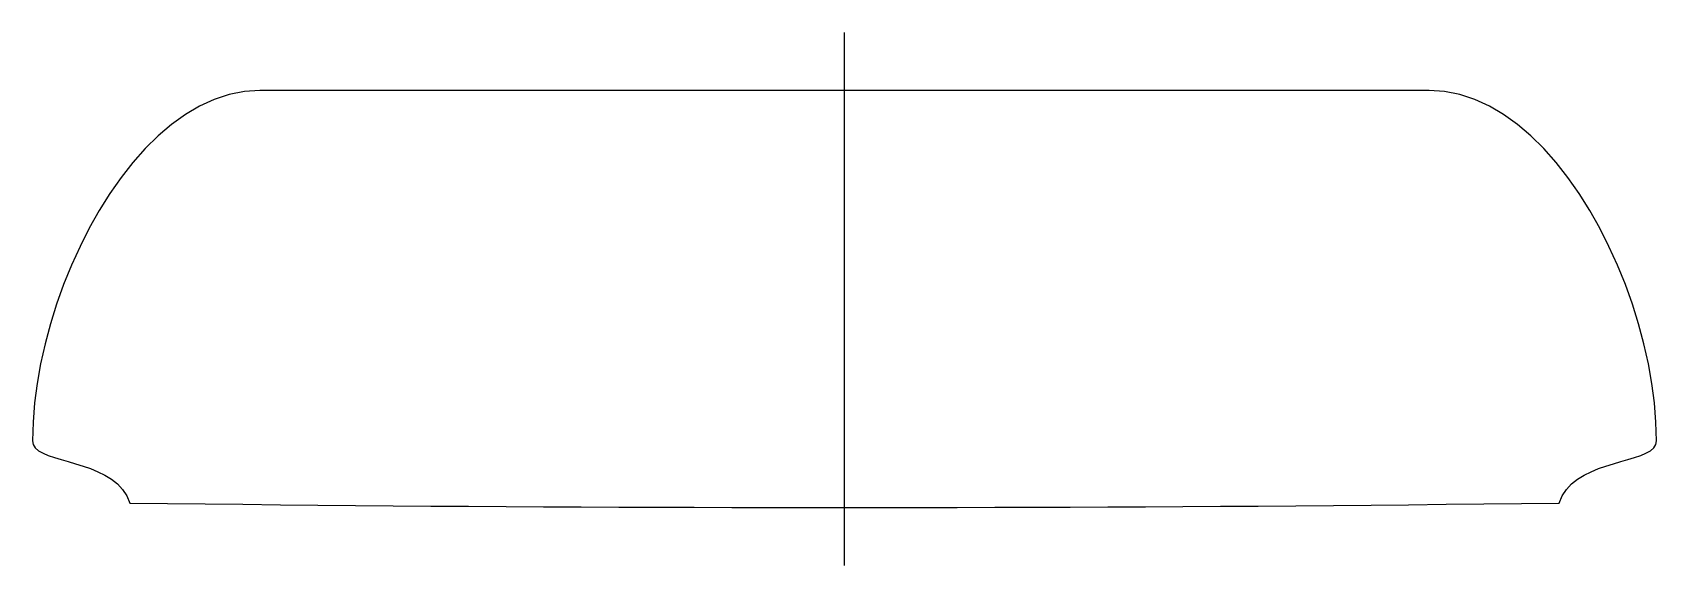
# Model space of a CAD drawing. Header units: metres. Extents: x -280 to 280, y -20 to 164.
import ezdxf

# ---------------------------------------------------------------- set-up
doc = ezdxf.new("R2010")
doc.units = ezdxf.units.M

msp = doc.modelspace()

# ---------------------------------------------------------------- linework, layer by layer
at = {"layer": 'CUT'}
for p, q in [((-217.1355, 140.6172), (-222.1613, 138.3034)), ((-211.9924, 142.3179), (-217.1355, 140.6172)), ((-206.744, 143.3668), (-211.9924, 142.3179)), ((-201.4021, 143.725), (-206.744, 143.3668)), ((-191.332, 143.725), (-201.4021, 143.725)), ((-181.2619, 143.725), (-191.332, 143.725)), ((-171.1917, 143.725), (-181.2619, 143.725)), ((-161.1216, 143.725), (-171.1917, 143.725)), ((-151.0515, 143.725), (-161.1216, 143.725)), ((-140.9814, 143.725), (-151.0515, 143.725)), ((-130.9113, 143.725), (-140.9814, 143.725)), ((-120.8412, 143.725), (-130.9113, 143.725)), ((-110.7711, 143.725), (-120.8412, 143.725)), ((-100.701, 143.725), (-110.7711, 143.725)), ((-90.6309, 143.725), (-100.701, 143.725)), ((-80.5608, 143.725), (-90.6309, 143.725)), ((-70.4907, 143.725), (-80.5608, 143.725)), ((-60.4206, 143.725), (-70.4907, 143.725)), ((-50.3505, 143.725), (-60.4206, 143.725)), ((-40.2804, 143.725), (-50.3505, 143.725)), ((-30.2103, 143.725), (-40.2804, 143.725)), ((-20.1402, 143.725), (-30.2103, 143.725)), ((-10.0701, 143.725), (-20.1402, 143.725)), ((0, 143.725), (-10.0701, 143.725)), ((10.0701, 143.725), (0, 143.725)), ((0, 143.725), (0, 143.725)), ((20.1402, 143.725), (10.0701, 143.725)), ((30.2103, 143.725), (20.1402, 143.725)), ((40.2804, 143.725), (30.2103, 143.725)), ((50.3505, 143.725), (40.2804, 143.725)), ((60.4206, 143.725), (50.3505, 143.725)), ((70.4907, 143.725), (60.4206, 143.725)), ((80.5608, 143.725), (70.4907, 143.725)), ((90.6309, 143.725), (80.5608, 143.725)), ((100.701, 143.725), (90.6309, 143.725)), ((110.7711, 143.725), (100.701, 143.725)), ((120.8412, 143.725), (110.7711, 143.725)), ((130.9113, 143.725), (120.8412, 143.725)), ((140.9814, 143.725), (130.9113, 143.725)), ((151.0515, 143.725), (140.9814, 143.725)), ((161.1216, 143.725), (151.0515, 143.725)), ((171.1917, 143.725), (161.1216, 143.725)), ((181.2619, 143.725), (171.1917, 143.725)), ((191.332, 143.725), (181.2619, 143.725)), ((201.4021, 143.725), (191.332, 143.725)), ((206.744, 143.3668), (201.4021, 143.725)), ((211.9924, 142.3179), (206.744, 143.3668)), ((217.1355, 140.6172), (211.9924, 142.3179)), ((222.1613, 138.3034), (217.1355, 140.6172)), ((-227.0579, 135.4153), (-231.8134, 131.9917)), ((-222.1613, 138.3034), (-227.0579, 135.4153)), ((227.0579, 135.4153), (222.1613, 138.3034)), ((231.8134, 131.9917), (227.0579, 135.4153)), ((-231.8134, 131.9917), (-236.416, 128.0713)), ((236.416, 128.0713), (231.8134, 131.9917)), ((-240.8537, 123.6929), (-245.1146, 118.8954)), ((-236.416, 128.0713), (-240.8537, 123.6929)), ((240.8537, 123.6929), (236.416, 128.0713)), ((245.1146, 118.8954), (240.8537, 123.6929)), ((-245.1146, 118.8954), (-249.1868, 113.7174)), ((249.1868, 113.7174), (245.1146, 118.8954)), ((-249.1868, 113.7174), (-253.0585, 108.1978)), ((253.0585, 108.1978), (249.1868, 113.7174)), ((-253.0585, 108.1978), (-256.7177, 102.3753)), ((256.7177, 102.3753), (253.0585, 108.1978)), ((-256.7177, 102.3753), (-260.1525, 96.2887)), ((260.1525, 96.2887), (256.7177, 102.3753)), ((-260.1525, 96.2887), (-263.3511, 89.9768)), ((263.3511, 89.9768), (260.1525, 96.2887)), ((-263.3511, 89.9768), (-266.3016, 83.4784)), ((266.3016, 83.4784), (263.3511, 89.9768)), ((-266.3016, 83.4784), (-268.9919, 76.8322)), ((268.9919, 76.8322), (266.3016, 83.4784)), ((-268.9919, 76.8322), (-271.4103, 70.077)), ((271.4103, 70.077), (268.9919, 76.8322)), ((-271.4103, 70.077), (-273.5449, 63.2516)), ((273.5449, 63.2516), (271.4103, 70.077)), ((-273.5449, 63.2516), (-275.3837, 56.3947)), ((275.3837, 56.3947), (273.5449, 63.2516)), ((-275.3837, 56.3947), (-276.9149, 49.5452)), ((276.9149, 49.5452), (275.3837, 56.3947)), ((-276.9149, 49.5452), (-278.1265, 42.7418)), ((278.1265, 42.7418), (276.9149, 49.5452)), ((-278.1265, 42.7418), (-279.0067, 36.0233)), ((279.0067, 36.0233), (278.1265, 42.7418)), ((-279.0067, 36.0233), (-279.5435, 29.4284)), ((279.5435, 29.4284), (279.0067, 36.0233)), ((-279.5435, 29.4284), (-279.7251, 22.996)), ((279.7251, 22.996), (279.5435, 29.4284)), ((-279.7251, 22.996), (-279.4715, 21.6701)), ((279.4715, 21.6701), (279.7251, 22.996)), ((-279.4715, 21.6701), (-278.746, 20.5306)), ((-278.746, 20.5306), (-277.6016, 19.5456)), ((-277.6016, 19.5456), (-276.0911, 18.683)), ((-276.0911, 18.683), (-274.2676, 17.9109)), ((-274.2676, 17.9109), (-272.184, 17.1973)), ((-272.184, 17.1973), (-269.8931, 16.5102)), ((269.8931, 16.5102), (272.184, 17.1973)), ((272.184, 17.1973), (274.2676, 17.9109)), ((274.2676, 17.9109), (276.0911, 18.683)), ((276.0911, 18.683), (277.6016, 19.5456)), ((277.6016, 19.5456), (278.746, 20.5306)), ((278.746, 20.5306), (279.4715, 21.6701)), ((-269.8931, 16.5102), (-267.448, 15.8175)), ((-267.448, 15.8175), (-264.9015, 15.0873)), ((-264.9015, 15.0873), (-262.3066, 14.2877)), ((-262.3066, 14.2877), (-259.7163, 13.3865)), ((-259.7163, 13.3865), (-257.1835, 12.3518)), ((-257.1835, 12.3518), (-254.7611, 11.1517)), ((254.7611, 11.1517), (257.1835, 12.3518)), ((257.1835, 12.3518), (259.7163, 13.3865)), ((259.7163, 13.3865), (262.3066, 14.2877)), ((262.3066, 14.2877), (264.9015, 15.0873)), ((264.9015, 15.0873), (267.448, 15.8175)), ((267.448, 15.8175), (269.8931, 16.5102)), ((-254.7611, 11.1517), (-252.502, 9.754)), ((-252.502, 9.754), (-250.4593, 8.1269)), ((-250.4593, 8.1269), (-248.6857, 6.2384)), ((-248.6857, 6.2384), (-247.2343, 4.0563)), ((247.2343, 4.0563), (248.6857, 6.2384)), ((248.6857, 6.2384), (250.4593, 8.1269)), ((250.4593, 8.1269), (252.502, 9.754)), ((252.502, 9.754), (254.7611, 11.1517)), ((-247.2343, 4.0563), (-246.1581, 1.5488)), ((-246.1581, 1.5488), (-233.2024, 1.3901)), ((-233.2024, 1.3901), (-220.2467, 1.2399)), ((-220.2467, 1.2399), (-207.291, 1.0983)), ((-207.291, 1.0983), (-194.3353, 0.9653)), ((-194.3353, 0.9653), (-181.3796, 0.8409)), ((-181.3796, 0.8409), (-168.4239, 0.7251)), ((-168.4239, 0.7251), (-155.4683, 0.6178)), ((-155.4683, 0.6178), (-142.5126, 0.5191)), ((-142.5126, 0.5191), (-129.5569, 0.429)), ((-129.5569, 0.429), (-116.6012, 0.3475)), ((-116.6012, 0.3475), (-103.6455, 0.2746)), ((-103.6455, 0.2746), (-90.6898, 0.2102)), ((-90.6898, 0.2102), (-77.7341, 0.1545)), ((-77.7341, 0.1545), (-64.7784, 0.1073)), ((-64.7784, 0.1073), (-51.8228, 0.0686)), ((-51.8228, 0.0686), (-38.8671, 0.0386)), ((-38.8671, 0.0386), (-25.9114, 0.0172)), ((-25.9114, 0.0172), (-12.9557, 0.0043)), ((-12.9557, 0.0043), (0, 0)), ((0, 0), (12.9557, 0.0043)), ((0, 0), (0, 0)), ((12.9557, 0.0043), (25.9114, 0.0172)), ((25.9114, 0.0172), (38.8671, 0.0386)), ((38.8671, 0.0386), (51.8228, 0.0686)), ((51.8228, 0.0686), (64.7784, 0.1073)), ((64.7784, 0.1073), (77.7341, 0.1545)), ((77.7341, 0.1545), (90.6898, 0.2102)), ((90.6898, 0.2102), (103.6455, 0.2746)), ((103.6455, 0.2746), (116.6012, 0.3475)), ((116.6012, 0.3475), (129.5569, 0.429)), ((129.5569, 0.429), (142.5126, 0.5191)), ((142.5126, 0.5191), (155.4683, 0.6178)), ((155.4683, 0.6178), (168.4239, 0.7251)), ((168.4239, 0.7251), (181.3796, 0.8409)), ((181.3796, 0.8409), (194.3353, 0.9653)), ((194.3353, 0.9653), (207.291, 1.0983)), ((207.291, 1.0983), (220.2467, 1.2399)), ((220.2467, 1.2399), (233.2024, 1.3901)), ((233.2024, 1.3901), (246.1581, 1.5488)), ((246.1581, 1.5488), (247.2343, 4.0563))]:
    msp.add_line(p, q, dxfattribs=at)
at = {"layer": 'REG'}
msp.add_line((0, -20), (0, 163.725), dxfattribs=at)

doc.saveas('drawing.dxf')
